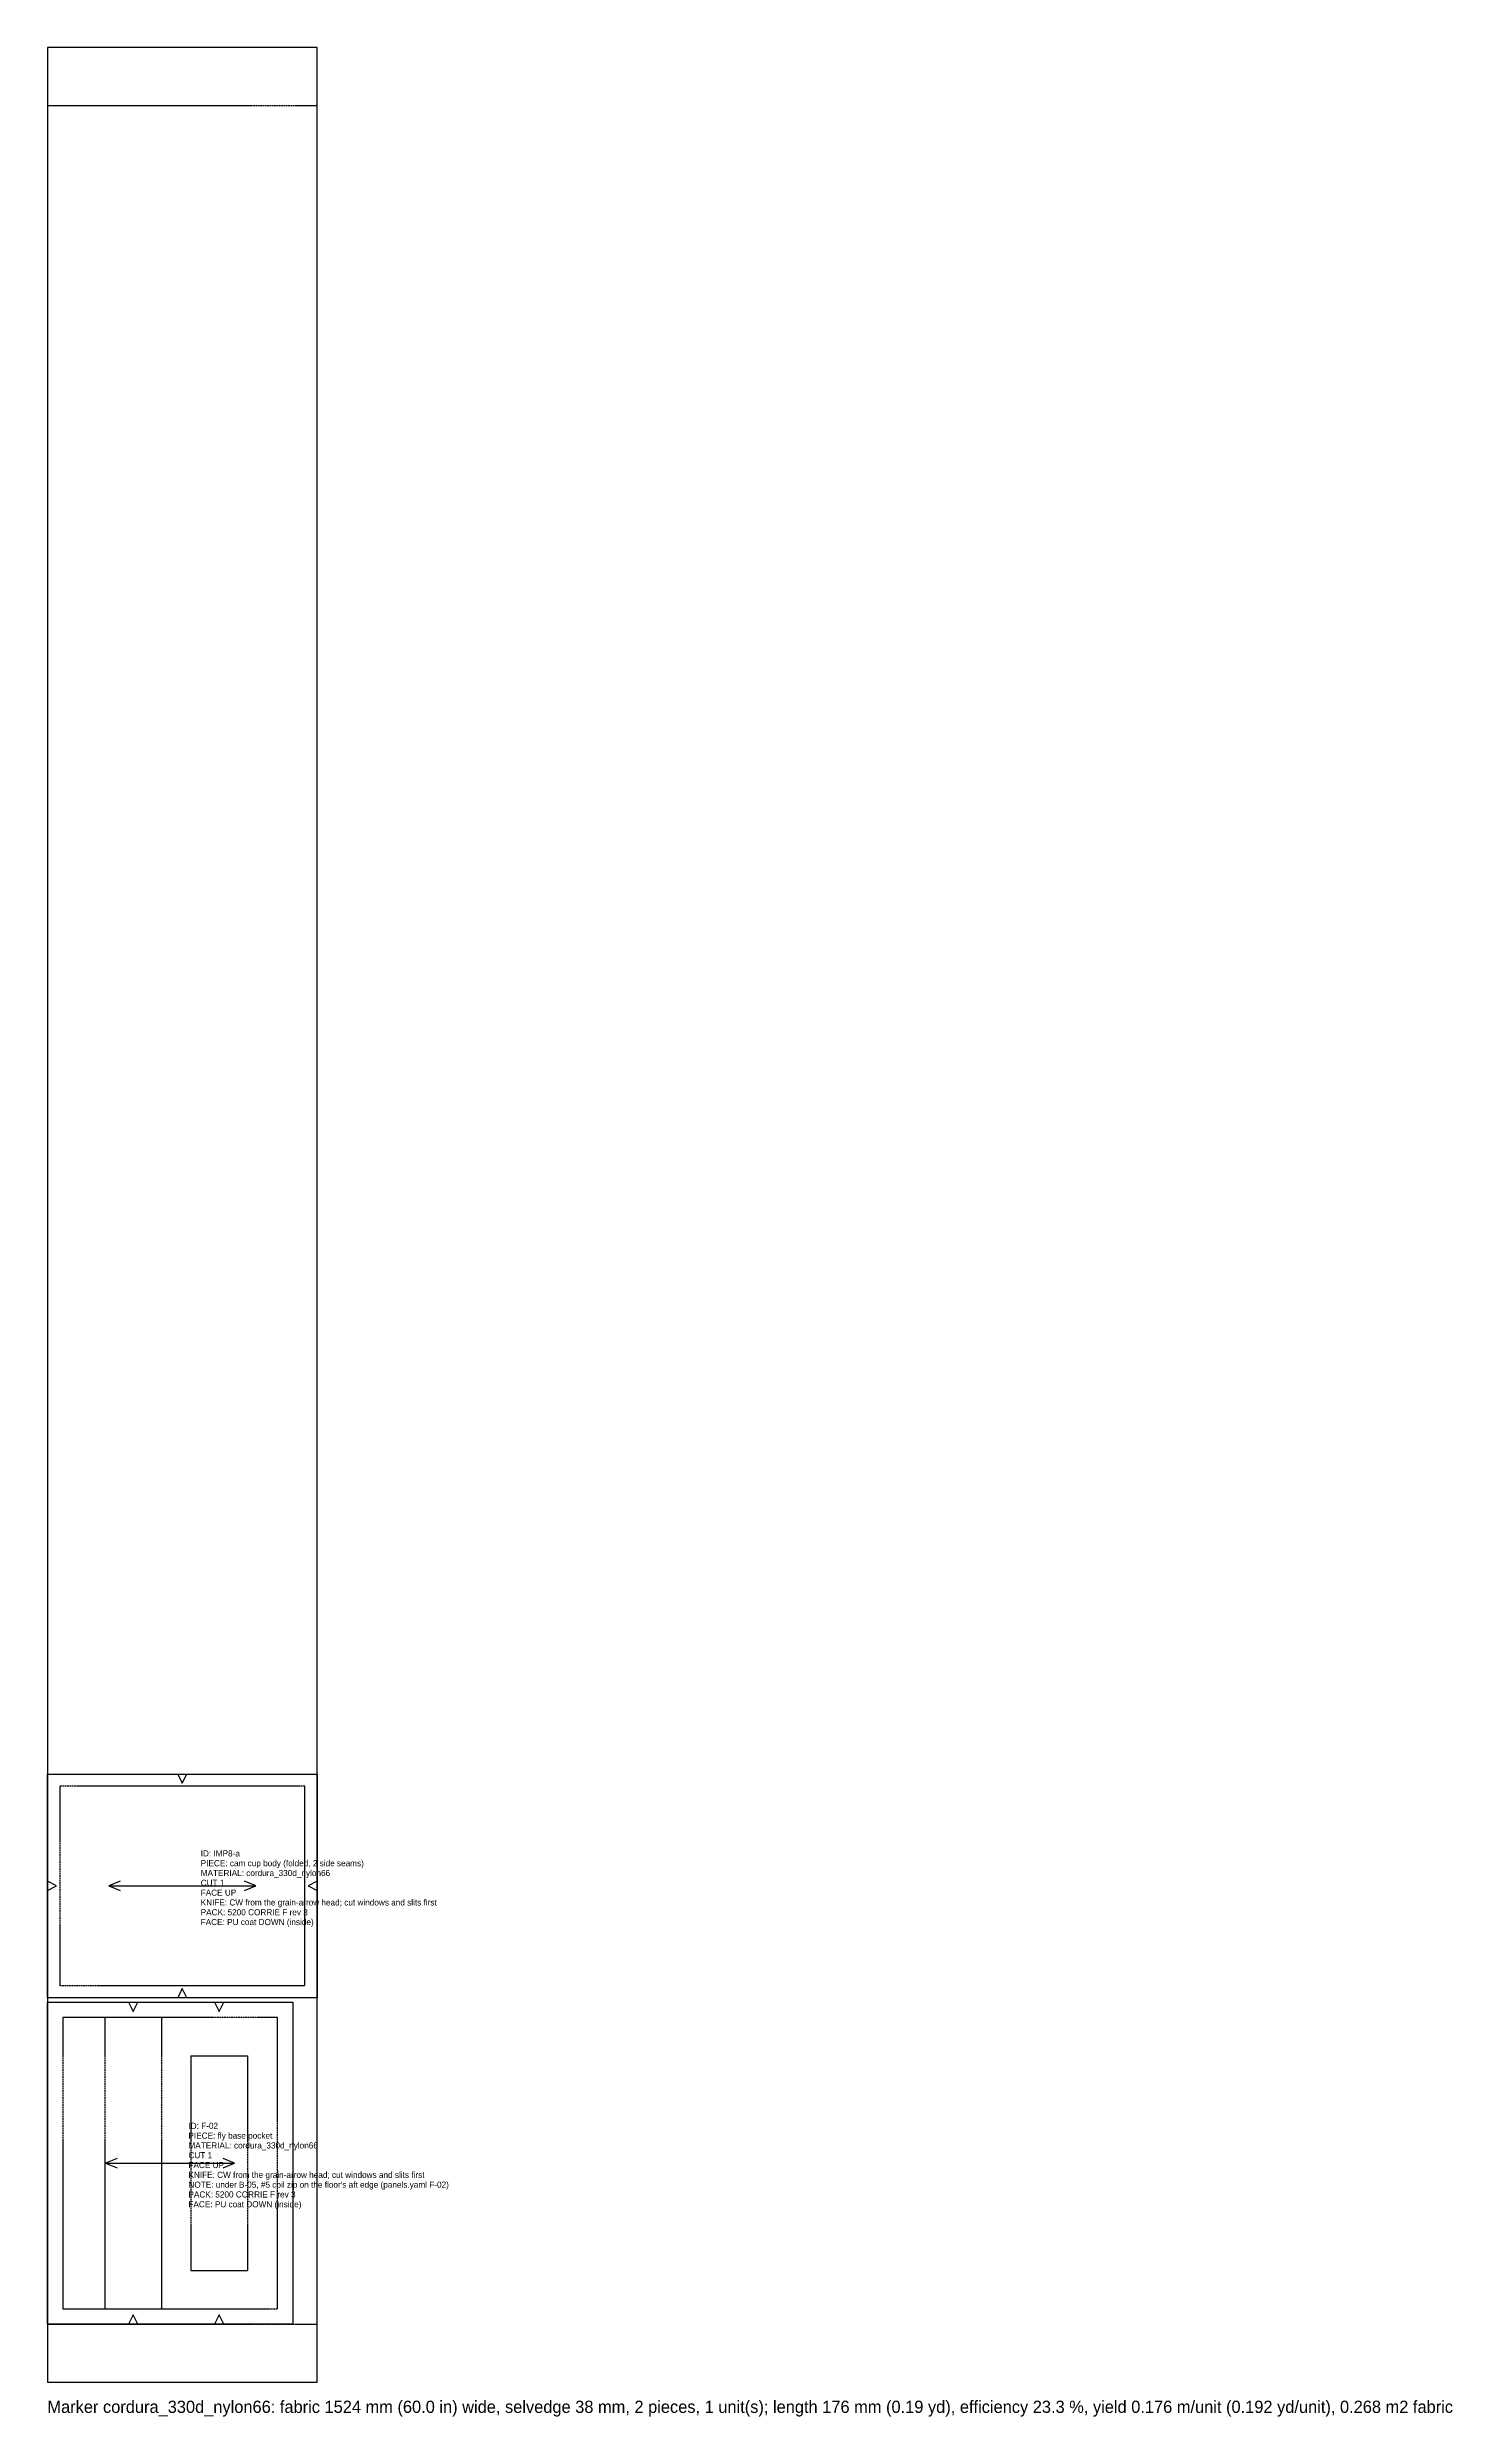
# Model space of a CAD drawing. Header units: millimetres. Extents: x 0 to 917, y -22 to 1524.
import ezdxf

# ---------------------------------------------------------------- set-up
doc = ezdxf.new("R2010")
doc.units = ezdxf.units.MM
doc.linetypes.add('DASHED', pattern=[1.524, 1.27, -0.254])
for name, color, linetype in [('CUT', 7, 'Continuous'), ('GRAIN', 5, 'Continuous'), ('INTERNAL', 6, 'Continuous'), ('NOTCH', 1, 'Continuous'), ('SEW', 3, 'Continuous'), ('TEXT', 2, 'Continuous')]:
    doc.layers.add(name, color=color, linetype=linetype)

msp = doc.modelspace()

# ---------------------------------------------------------------- linework, layer by layer
at = {"layer": 'CUT'}
for points in [[(0, 397), (176, 397), (176, 251), (0, 251)], [(0, 248), (160, 248), (160, 38), (0, 38)]]:
    msp.add_lwpolyline(points, close=True, dxfattribs=at)
at = {"layer": 'GRAIN'}
for points in [[(47.4, 327.1), (40, 324), (47.4, 320.9)], [(128.6, 320.9), (136, 324), (128.6, 327.1)], [(40, 324), (136, 324)], [(45.4, 146.1), (38, 143), (45.4, 139.9)], [(38, 143), (122, 143)], [(114.6, 139.9), (122, 143), (114.6, 146.1)]]:
    msp.add_lwpolyline(points, dxfattribs=at)
at = {"layer": 'INTERNAL', "linetype": 'CONTINUOUS'}
for points in [[(93.5, 213), (130.5, 213)], [(93.5, 73), (130.5, 73)]]:
    msp.add_lwpolyline(points, dxfattribs=at)
at = {"layer": 'NOTCH'}
for points in [[(85, 397), (88, 391), (91, 397)], [(0, 321), (6, 324), (0, 327)], [(176, 327), (170, 324), (176, 321)], [(53, 248), (56, 242), (59, 248)], [(91, 251), (88, 257), (85, 251)], [(109, 248), (112, 242), (115, 248)], [(59, 38), (56, 44), (53, 38)], [(115, 38), (112, 44), (109, 38)]]:
    msp.add_lwpolyline(points, dxfattribs=at)
at = {"layer": 'SEW', "linetype": 'DASHED'}
for points in [[(8, 389), (8, 259), (168, 259), (168, 389)], [(10, 238), (10, 48), (150, 48), (150, 238)]]:
    msp.add_lwpolyline(points, close=True, dxfattribs=at)
for points in [[(37.5, 238), (37.5, 48)], [(74.5, 238), (74.5, 48)], [(93.5, 213), (93.5, 73)], [(130.5, 213), (130.5, 73)]]:
    msp.add_lwpolyline(points, dxfattribs=at)
at = {"layer": 'TEXT', "linetype": 'DASHED'}
for p, q in [((0, 1486), (176, 1486)), ((0, 38), (176, 38))]:
    msp.add_line(p, q, dxfattribs=at)
at = {"layer": 'TEXT'}
msp.add_lwpolyline([(0, 0), (176, 0), (176, 1524), (0, 1524)], close=True, dxfattribs=at)

# ---------------------------------------------------------------- texts
for s, height, p in [('PIECE: cam cup body (folded, 2 side seams)', 4, (100, 336.8)), ('ID: IMP8-a', 4, (100, 343.2)), ('CUT 1', 4, (100, 324)), ('MATERIAL: cordura_330d_nylon66', 4, (100, 330.4)), ('FACE UP', 4, (100, 317.6)), ('KNIFE: CW from the grain-arrow head; cut windows and slits first', 4, (100, 311.2)), ('PACK: 5200 CORRIE F rev 3', 4, (100, 304.8)), ('FACE: PU coat DOWN (inside)', 4, (100, 298.4)), ('PIECE: fly base pocket', 4, (92, 159)), ('MATERIAL: cordura_330d_nylon66', 4, (92, 152.6)), ('ID: F-02', 4, (92, 165.4)), ('CUT 1', 4, (92, 146.2)), ('FACE UP', 4, (92, 139.8)), ('KNIFE: CW from the grain-arrow head; cut windows and slits first', 4, (92, 133.4)), ("NOTE: under B-05, #5 coil zip on the floor's aft edge (panels.yaml F-02)", 4, (92, 127)), ('PACK: 5200 CORRIE F rev 3', 4, (92, 120.6)), ('FACE: PU coat DOWN (inside)', 4, (92, 114.2)), ('Marker cordura_330d_nylon66: fabric 1524 mm (60.0 in) wide, selvedge 38 mm, 2 pieces, 1 unit(s); length 176 mm (0.19 yd), efficiency 23.3 %, yield 0.176 m/unit (0.192 yd/unit), 0.268 m2 fabric', 8, (0, -20))]:
    msp.add_text(s, height=height, dxfattribs=at).set_placement(p)

doc.saveas('drawing.dxf')
